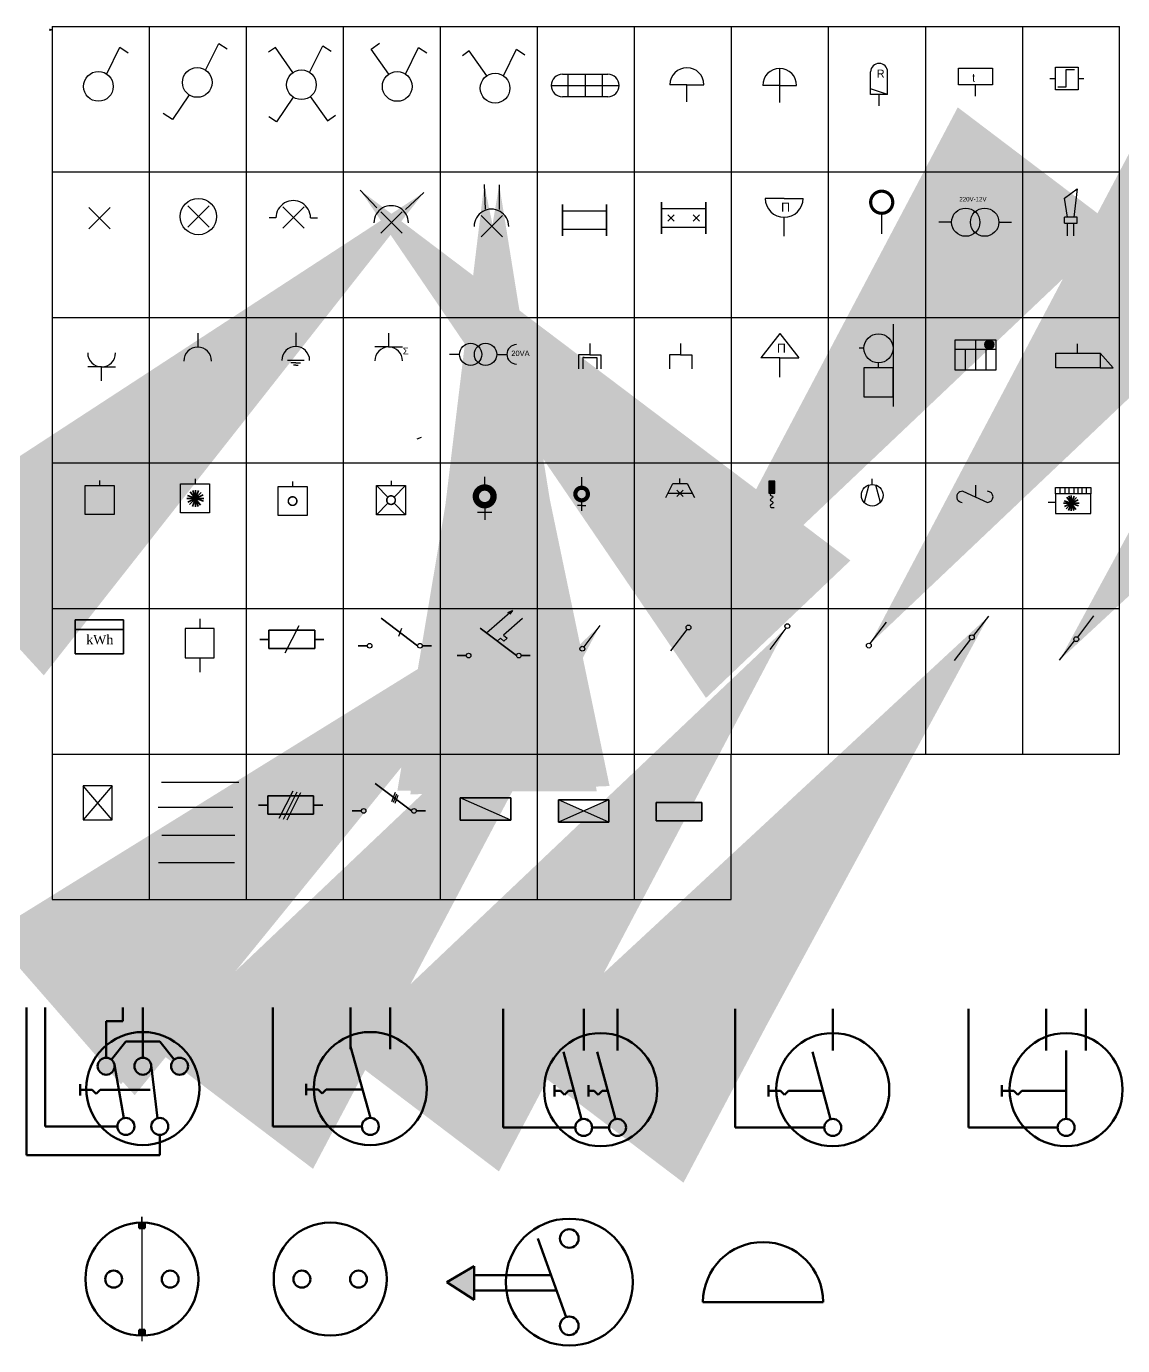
# Model space of a CAD drawing. Header units: metres. Extents: x -82.3 to -56.2, y 15.4 to 27.6.
# Drawn here: x -69.34 to -64.82, y 22.13 to 27.57 of the extents above; entities that cross this region are included whole.
import ezdxf

# ---------------------------------------------------------------- set-up
doc = ezdxf.new("R2010")
doc.units = ezdxf.units.M
doc.header["$LTSCALE"] = 0.1
for name, pattern in [('ACAD_ISO04W100', [30, 24, -3, 0, -3]), ('ACAD_ISO06W100', [36, 24, -3, 0, -3, 0, -3, 0, -3]), ('ACAD_ISO12W100', [21, 12, -3, 0, -3, 0, -3]), ('DASHDOT2', [12.7, 6.35, -3.175, 0, -3.175]), ('DASHED2', [9.524999999999999, 6.35, -3.175]), ('JIS_09_08', [10.750000000000004, 8, -0.55, 0.55, -0.55, 0.55, -0.55])]:
    doc.linetypes.add(name, pattern=pattern)
doc.layers.add('00-03-dim', color=7, linetype='Continuous')
for name, color, linetype, lineweight in [('2S', 7, 'Continuous', 200), ('Electrical', 255, 'Continuous', 50), ('S', 7, 'Continuous', 100), ('s2', 7, 'Continuous', 50), ('S_2', 7, 'Continuous', 50), ('S_4', 7, 'Continuous', 25)]:
    doc.layers.add(name, color=color, linetype=linetype, lineweight=lineweight)
doc.layers.add('DESC', color=7, linetype='DASHDOT2', true_color=0xffffff)
doc.dimstyles.new('ISO-25', dxfattribs={"dimtxt": 2.5, "dimasz": 2.5, "dimexe": 1.25, "dimexo": 0.625, "dimtad": 1, "dimtxsty": 'Standard', "dimcen": 2.5, "dimadec": 0, "dimazin": 0, "dimtfac": 1, "dimtmove": 0, "dimatfit": 3, "dimfxl": 1, "dimarcsym": 0})

# ---------------------------------------------------------------- blocks, each defined once
blk = doc.blocks.new('A$C19B327CB')
for p, q in [((1.999999456044748, 6.17157501218594), (8.171572331298535, 2.136931925633689e-06)), ((8.171572331298535, 6.171575012186167), (1.999999456044748, 2.136932153007365e-06))]:
    blk.add_line(p, q)
blk.add_arc((4.999998209978003, 3.00000188264562), 4.999999008219773, 359.9999886350373, 180.0000113649628)

msp = doc.modelspace()

# ---------------------------------------------------------------- hatches: boundary and pattern name
for points in [[(-65.35382326556234, 26.25637261554833, 1), (-65.39025874201832, 26.25637261554833, 1)], [(-66.28048176584457, 25.64445146266691), (-66.25630371879592, 25.64445146266691), (-66.25630371879592, 25.69280755676424), (-66.28048176584457, 25.69280755676424)]]:
    msp.add_hatch(color=256).paths.add_polyline_path(points)
h = msp.add_hatch(color=256)
h.paths.add_polyline_path([(-69.02626159735428, 25.64868683521658, 1), (-68.99197296438481, 25.64868683521658, 1)])
h.paths.add_polyline_path([(-68.98471589755292, 25.58484036090351, 1), (-69.03106076051141, 25.58484036090351, 1)])
h.paths.add_polyline_path([(-69.05219183001591, 25.58606819306906, 1), (-69.08648046298536, 25.58606819306906, 1)])
h.paths.add_polyline_path([(-69.05266239898421, 25.64745900305102, 1), (-69.08109408666753, 25.64745900305102, 1)])
at = {"linetype": 'JIS_09_08', "lineweight": 200, "ltscale": 2}
h = msp.add_hatch(color=256, dxfattribs=at)
h.paths.add_polyline_path([(-67.04446274329341, 24.33366406891155), (-66.94033033986855, 24.28799654563655), (-66.94033033986855, 24.37933159218655)])
h.paths.add_polyline_path([(-67.14859514671826, 24.37933159218655), (-67.14859514671826, 24.28799654563655), (-67.04446274329341, 24.33366406891155)])
msp.add_hatch(color=256, dxfattribs=at).paths.add_polyline_path([(-66.74606620429347, 24.36832841070127), (-66.74606620429347, 24.33063445423427), (-66.74606620429347, 24.29294049776727), (-66.55759642195846, 24.29294049776727), (-66.55759642195846, 24.36832841070127)])
at = {"linetype": 'JIS_09_08', "lineweight": 200, "ltscale": 2, "true_color": 0x000000}
msp.add_hatch(color=18, dxfattribs=at).paths.add_polyline_path([(-66.94033033986855, 24.28799654563655), (-67.04446274329342, 24.33366406891155), (-67.14859514671826, 24.28799654563655)])
h = msp.add_hatch(color=256)
h.dxf.hatch_style = 1
h.paths.add_polyline_path([(-67.49588579692033, 22.45728163310263), (-67.60890535345203, 22.39149332875824), (-67.49588579692033, 22.31832565189516)])
at = {"layer": '2S'}
h = msp.add_hatch(color=256, dxfattribs=at)
h.dxf.hatch_style = 1
h.paths.add_polyline_path([(-68.67501991109087, 23.28131320586947, 1), (-68.74492903008746, 23.28131320586947, 1)])
h.paths.add_polyline_path([(-68.82648966891672, 23.28131320586947, 1), (-68.89639878791326, 23.28131320586947, 1)])
h.paths.add_polyline_path([(-68.97795942674264, 23.28131320586947, 1), (-69.04786854573925, 23.28131320586947, 1)])
h = msp.add_hatch(color=256, dxfattribs=at)
h.dxf.hatch_style = 1
h.paths.add_polyline_path([(-68.86529878360557, 22.63669948667692, 0.01250586609894566), (-68.87695030343829, 22.63640801639815), (-68.87695030343829, 22.61339644701138), (-68.86529878360557, 22.61339644701138)])
h.paths.add_polyline_path([(-68.85364726377279, 22.63640801639815, 0.01250586609894566), (-68.86529878360557, 22.63669948667692), (-68.86529878360557, 22.61339644701138), (-68.85364726377279, 22.61339644701138)])
h = msp.add_hatch(color=256, dxfattribs=at)
h.dxf.hatch_style = 1
h.paths.add_polyline_path([(-68.86529878360557, 22.19394140605553), (-68.87682685715048, 22.19394140605553), (-68.87682685715048, 22.17092401642053, 0.01237324565712487), (-68.86529878360557, 22.17063869336652)])
h.paths.add_polyline_path([(-68.853523817485, 22.19394140605553), (-68.86517533731762, 22.19394140605553), (-68.86529878360557, 22.17063869336652, 0.01263849050221819), (-68.853523817485, 22.17093637651082)])
at = {"layer": 'DESC', "linetype": 'JIS_09_08', "lineweight": 200, "ltscale": 2}
for points in [[(-67.34454908621967, 24.29617955288283), (-67.55281389306938, 24.38751459943284), (-67.55281389306938, 24.29617955288283)], [(-66.94033033986855, 24.28799654563655), (-67.14859514671826, 24.37933159218655), (-67.14859514671826, 24.28799654563655)]]:
    msp.add_hatch(color=256, dxfattribs=at).paths.add_polyline_path(points)

# ---------------------------------------------------------------- linework, layer by layer
at = {"ltscale": 2}
for p, q in [((-69.23571727989955, 27.56846985152182), (-68.83571727989954, 27.56846985152182)), ((-69.23571727989955, 27.56846985152182), (-69.23571727989955, 26.96846985152181)), ((-68.83571727989954, 27.56846985152182), (-68.43571727989955, 27.56846985152182)), ((-68.83571727989954, 27.56846985152182), (-68.83571727989954, 24.56846985152181)), ((-68.43571727989955, 27.56846985152182), (-68.03571727989954, 27.56846985152182)), ((-68.43571727989955, 27.56846985152182), (-68.43571727989955, 24.56846985152181)), ((-68.03571727989954, 27.56846985152182), (-67.63571727989955, 27.56846985152182)), ((-68.03571727989954, 27.56846985152182), (-68.03571727989954, 24.56846985152181)), ((-67.63571727989955, 27.56846985152182), (-67.23571727989955, 27.56846985152182)), ((-67.63571727989955, 27.56846985152182), (-67.63571727989955, 24.56846985152181)), ((-67.23571727989955, 27.56846985152182), (-66.83571727989954, 27.56846985152182)), ((-67.23571727989955, 27.56846985152182), (-66.83571727989954, 27.56846985152182)), ((-67.23571727989955, 27.56846985152182), (-67.23571727989955, 24.56846985152181)), ((-66.83571727989954, 27.56846985152182), (-66.43571727989955, 27.56846985152182)), ((-66.83571727989954, 27.56846985152182), (-66.83571727989954, 24.56846985152181)), ((-66.43571727989955, 27.56846985152182), (-66.03571727989954, 27.56846985152182)), ((-66.43571727989955, 27.56846985152182), (-66.43571727989955, 24.56846985152181)), ((-66.03571727989954, 27.56846985152182), (-65.63571727989955, 27.56846985152182)), ((-66.03571727989954, 27.56846985152182), (-66.03571727989954, 24.56846985152181)), ((-65.63571727989955, 27.56846985152182), (-65.23571727989955, 27.56846985152182)), ((-65.63571727989955, 27.56846985152182), (-65.63571727989955, 24.56846985152181)), ((-65.23571727989955, 27.56846985152182), (-64.83571727989954, 27.56846985152182)), ((-65.23571727989955, 27.56846985152182), (-65.23571727989955, 24.56846985152181)), ((-64.83571727989954, 26.96846985152181), (-64.83571727989954, 27.56846985152182)), ((-69.23571727989955, 26.96846985152181), (-69.23571727989955, 26.36846985152182)), ((-69.23571727989955, 26.96846985152181), (-64.83571727989954, 26.96846985152181)), ((-64.83571727989954, 26.36846985152182), (-64.83571727989954, 26.96846985152181)), ((-69.23571727989955, 26.36846985152182), (-69.23571727989955, 25.76846985152181)), ((-69.23571727989955, 26.36846985152182), (-64.83571727989954, 26.36846985152182)), ((-64.83571727989954, 25.76846985152181), (-64.83571727989954, 26.36846985152182)), ((-69.23571727989955, 25.76846985152181), (-69.23571727989955, 25.16846985152181)), ((-69.23571727989955, 25.76846985152181), (-64.83571727989954, 25.76846985152181)), ((-64.83571727989954, 25.16846985152181), (-64.83571727989954, 25.76846985152181)), ((-69.23571727989955, 25.16846985152181), (-69.23571727989955, 24.56846985152181)), ((-69.23571727989955, 25.16846985152181), (-64.83571727989954, 25.16846985152181)), ((-64.83571727989954, 24.56846985152181), (-64.83571727989954, 25.16846985152181)), ((-69.23571727989955, 24.56846985152181), (-68.83571727989954, 24.56846985152181)), ((-69.23571727989955, 24.56846985152181), (-69.23571727989955, 23.96846985152181)), ((-68.83571727989954, 24.56846985152181), (-68.43571727989955, 24.56846985152181)), ((-68.83571727989954, 24.56846985152181), (-68.83571727989954, 23.96846985152181)), ((-68.43571727989955, 24.56846985152181), (-68.03571727989954, 24.56846985152181)), ((-68.43571727989955, 24.56846985152181), (-68.43571727989955, 23.96846985152181)), ((-68.03571727989954, 24.56846985152181), (-67.63571727989955, 24.56846985152181)), ((-68.03571727989954, 24.56846985152181), (-68.03571727989954, 23.96846985152181)), ((-67.63571727989955, 24.56846985152181), (-67.23571727989955, 24.56846985152181)), ((-67.63571727989955, 24.56846985152181), (-67.63571727989955, 23.96846985152181)), ((-67.23571727989955, 24.56846985152181), (-66.83571727989954, 24.56846985152181)), ((-67.23571727989955, 24.56846985152181), (-67.23571727989955, 23.96846985152181)), ((-66.83571727989954, 24.56846985152181), (-66.43571727989955, 24.56846985152181)), ((-66.83571727989954, 24.56846985152181), (-66.83571727989954, 23.96846985152181)), ((-66.43571727989955, 24.56846985152181), (-66.03571727989954, 24.56846985152181)), ((-66.43571727989955, 23.96846985152181), (-66.43571727989955, 24.56846985152181)), ((-66.03571727989954, 24.56846985152181), (-65.63571727989955, 24.56846985152181)), ((-65.63571727989955, 24.56846985152181), (-65.23571727989955, 24.56846985152181)), ((-65.23571727989955, 24.56846985152181), (-64.83571727989954, 24.56846985152181)), ((-69.23571727989955, 23.96846985152181), (-68.83571727989954, 23.96846985152181)), ((-68.83571727989954, 23.96846985152181), (-68.43571727989955, 23.96846985152181)), ((-68.43571727989955, 23.96846985152181), (-68.03571727989954, 23.96846985152181)), ((-68.03571727989954, 23.96846985152181), (-67.63571727989955, 23.96846985152181)), ((-67.63571727989955, 23.96846985152181), (-67.23571727989955, 23.96846985152181)), ((-67.23571727989955, 23.96846985152181), (-66.83571727989954, 23.96846985152181)), ((-66.83571727989954, 23.96846985152181), (-66.43571727989955, 23.96846985152181))]:
    msp.add_line(p, q, dxfattribs=at)
for p, q in [((-69.01058096702269, 27.37220461394724), (-68.9563725098715, 27.48218992656692)), ((-68.9563725098715, 27.48218992656692), (-68.92197063375787, 27.45913813157682)), ((-68.60304386481383, 27.38831374229713), (-68.54883540766266, 27.49829905491682)), ((-68.54883540766266, 27.49829905491682), (-68.514433531549, 27.47524725992672)), ((-68.31522198784481, 27.48110416373449), (-68.34288317652647, 27.46155879669735)), ((-68.24259787905757, 27.37832435038105), (-68.31522198784481, 27.48110416373449)), ((-68.17387869698237, 27.37879981133936), (-68.1196702398312, 27.48878512395904)), ((-68.1196702398312, 27.48878512395904), (-68.08526836371755, 27.46573332896894)), ((-67.92014330862814, 27.47419795982089), (-67.88524113359836, 27.49885980025018)), ((-67.84751919984089, 27.37141814646745), (-67.92014330862814, 27.47419795982089)), ((-67.77880001776569, 27.37189360742576), (-67.72459156061453, 27.48187892004545)), ((-67.72459156061453, 27.48187892004545), (-67.69018968450087, 27.45882712505535)), ((-67.37540465071692, 27.36470825970019), (-67.32119619356574, 27.47469357231987)), ((-67.32119619356574, 27.47469357231987), (-67.28679431745209, 27.45164177732978)), ((-67.51674794157935, 27.46701261209531), (-67.54440913026102, 27.44746724505818)), ((-67.44412383279212, 27.36423279874187), (-67.51674794157935, 27.46701261209531)), ((-67.13114273713475, 27.3712040515078), (-66.94446626613204, 27.3712040515078)), ((-67.10780817825942, 27.27786581600643), (-67.10780817825942, 27.3712040515078)), ((-67.0378045016334, 27.3712040515078), (-67.0378045016334, 27.27786581600643)), ((-66.96780082500737, 27.3712040515078), (-66.96780082500737, 27.27786581600643)), ((-66.23627837730712, 27.32506172150267), (-66.23627837730712, 27.39506539812869)), ((-65.86132047688501, 27.28730221349527), (-65.86132047688501, 27.38064044899663)), ((-65.79131680025898, 27.28730221349527), (-65.79131680025898, 27.38064044899663)), ((-65.49886843495224, 27.3268648526322), (-65.49886843495224, 27.39686852925822)), ((-65.49886843495224, 27.39686852925822), (-65.35886108170021, 27.39686852925822)), ((-65.35886108170021, 27.39686852925822), (-65.35886108170021, 27.3268648526322)), ((-65.09960962919337, 27.35380565156568), (-65.09960962919337, 27.40047476931636)), ((-65.09960962919337, 27.40047476931636), (-65.00627139369202, 27.40047476931636)), ((-65.02094990951791, 27.38950621982229), (-65.05697564952624, 27.38950621982229)), ((-65.05697564952624, 27.38950621982229), (-65.05697564952624, 27.31749397064618)), ((-65.00627139369202, 27.40047476931636), (-65.00627139369202, 27.307136533815)), ((-67.17781185488545, 27.32453493375711), (-66.89779714838136, 27.32453493375711)), ((-66.61844184029317, 27.32808416600515), (-66.68844551691919, 27.32808416600515)), ((-66.61844184029317, 27.25808048937913), (-66.61844184029317, 27.32808416600515)), ((-66.61844184029317, 27.32808416600515), (-66.54843816366714, 27.32808416600515)), ((-66.23627837730712, 27.32506172150267), (-66.30628205393313, 27.32506172150267)), ((-66.23627837730712, 27.25505804487665), (-66.23627837730712, 27.32506172150267)), ((-66.23627837730712, 27.32506172150267), (-66.1662747006811, 27.32506172150267)), ((-65.79131680025898, 27.28730221349527), (-65.86132047688501, 27.31063677237061)), ((-65.42886475832623, 27.3268648526322), (-65.49886843495224, 27.3268648526322)), ((-65.42886475832623, 27.28019573488152), (-65.42886475832623, 27.3268648526322)), ((-65.35886108170021, 27.3268648526322), (-65.42886475832623, 27.3268648526322)), ((-65.12294418806871, 27.35380565156568), (-65.09960962919337, 27.35380565156568)), ((-65.09960962919337, 27.307136533815), (-65.09960962919337, 27.35380565156568)), ((-65.00627139369202, 27.307136533815), (-65.09960962919337, 27.307136533815)), ((-65.05697564952624, 27.31749397064618), (-65.08965031171911, 27.31749397064618)), ((-65.00627139369202, 27.35380565156568), (-64.98293683481668, 27.35380565156568)), ((-68.67106043704501, 27.28628888395036), (-68.73921858328046, 27.18405166459721)), ((-68.24189526921356, 27.27677495299259), (-68.31005341544899, 27.17453773363944)), ((-68.1711013795603, 27.27873994770647), (-68.09958936552647, 27.17913393550045)), ((-66.94446626613204, 27.27786581600643), (-67.13114273713475, 27.27786581600643)), ((-65.826318638572, 27.28730221349527), (-65.86132047688501, 27.28730221349527)), ((-65.826318638572, 27.24063309574459), (-65.826318638572, 27.28730221349527)), ((-65.79131680025898, 27.28730221349527), (-65.826318638572, 27.28730221349527)), ((-68.73921858328046, 27.18405166459721), (-68.77812642177801, 27.20999022359559)), ((-68.31005341544899, 27.17453773363944), (-68.34188710282845, 27.19576019189241)), ((-68.09958936552647, 27.17913393550045), (-68.06769123552195, 27.20203515873001)), ((-65.06187109734081, 26.86041375948979), (-65.01027824020015, 26.8988000516236)), ((-65.01027824020015, 26.8988000516236), (-65.02330310932356, 26.7825848087493)), ((-69.08442832041675, 26.82227852642381), (-68.99663228166172, 26.73448248766879)), ((-68.99663228166172, 26.82227852642382), (-69.08442832041675, 26.73448248766879)), ((-68.67638557296294, 26.82824574855984), (-68.58858953420793, 26.74044970980482)), ((-68.58858953420793, 26.82824574855985), (-68.67638557296294, 26.74044970980483)), ((-68.28413963323263, 26.82404693337232), (-68.19634359447763, 26.7362508946173)), ((-68.19634359447763, 26.82404693337232), (-68.28413963323263, 26.7362508946173)), ((-66.72305383143635, 26.81783231504859), (-66.54070566370842, 26.81783231504859)), ((-66.21770288654562, 26.85942636888911), (-66.29585210128617, 26.85942636888911)), ((-66.21770288654562, 26.85942636888911), (-66.13955367180509, 26.85942636888911)), ((-65.04935284757042, 26.7825848087493), (-65.06187109734081, 26.86041375948979)), ((-68.31259139154201, 26.77892850892879), (-68.34104314623391, 26.77892850892879)), ((-68.1703326463003, 26.77892850892879), (-68.14188086339048, 26.77892850892879)), ((-67.13187543093639, 26.80863403699561), (-66.94952726320847, 26.80863403699561)), ((-66.67095435494267, 26.7657328385549), (-66.6970040931895, 26.79178257680174)), ((-66.6970040931895, 26.7657328385549), (-66.67095435494267, 26.79178257680174)), ((-66.56675540195526, 26.7657328385549), (-66.59280514020212, 26.79178257680174)), ((-66.59280514020212, 26.7657328385549), (-66.56675540195526, 26.79178257680174)), ((-66.21770288654562, 26.70312793940802), (-66.21770288654562, 26.78127715414857)), ((-65.81566607642347, 26.71319274067905), (-65.81566607642347, 26.79134195541959)), ((-65.52767225246043, 26.76114760523567), (-65.57977172895413, 26.76114760523567)), ((-65.33302506668784, 26.76114760523567), (-65.28092559019414, 26.76114760523567)), ((-65.06237771669385, 26.75653507050245), (-65.06237771669385, 26.7825848087493)), ((-65.01027824020015, 26.7825848087493), (-65.06237771669385, 26.7825848087493)), ((-65.01027824020015, 26.75653507050245), (-65.01027824020015, 26.7825848087493)), ((-66.94952726320847, 26.73048482225507), (-67.13187543093639, 26.73048482225507)), ((-66.54070566370842, 26.73968310030805), (-66.72305383143635, 26.73968310030805)), ((-65.06237771669385, 26.75653507050245), (-65.01027824020015, 26.75653507050245)), ((-65.04935284757042, 26.70443559400876), (-65.04935284757042, 26.75653507050245)), ((-65.02330310932356, 26.70443559400876), (-65.02330310932356, 26.75653507050245)), ((-68.6353331788752, 26.30311355783862), (-68.6353331788752, 26.24587964746087)), ((-68.23110042841597, 26.30567203337764), (-68.23110042841597, 26.24843812299989)), ((-67.84811893440818, 26.30396249625414), (-67.84811893440818, 26.24672858587639)), ((-66.23512073386684, 26.30176311890084), (-66.31326994860738, 26.20176311890084)), ((-66.23512073386684, 26.30176311890084), (-66.1569715191263, 26.20176311890084)), ((-65.51445325897619, 26.27459035377632), (-65.51445325897619, 26.15313876558973)), ((-65.34442103551496, 26.27459035377632), (-65.51445325897619, 26.27459035377632)), ((-65.42943714724558, 26.27459035377632), (-65.42943714724558, 26.15313876558973)), ((-65.34442103551496, 26.15313876558973), (-65.34442103551496, 26.27459035377632)), ((-67.84811893440818, 26.24672858587639), (-67.90535284478594, 26.24672858587639)), ((-67.84811893440818, 26.24672858587639), (-67.79088502403043, 26.24672858587639)), ((-67.55622775326603, 26.21631617860354), (-67.59731987310377, 26.21631617860354)), ((-67.40270480021269, 26.21631617860354), (-67.36161268037495, 26.21631617860354)), ((-67.01942238715355, 26.26076160424031), (-67.01942238715355, 26.21448567378273)), ((-66.64448030048689, 26.26076157258532), (-66.64448030048689, 26.21448564212774)), ((-65.88893133363158, 26.24124851253126), (-65.90893133363157, 26.24124851253126)), ((-65.51445325897619, 26.23815487732034), (-65.42943714724558, 26.23815487732034)), ((-65.47194520311089, 26.23815487732034), (-65.47194520311089, 26.15313876558973)), ((-65.42943714724558, 26.23815487732034), (-65.34442103551496, 26.23815487732034)), ((-65.38692909138027, 26.23815487732034), (-65.38692909138027, 26.15313876558973)), ((-65.0979617914374, 26.16055003401041), (-65.0979617914374, 26.22144222843347)), ((-65.09773005162297, 26.22144222843347), (-65.03683785719991, 26.22144222843347)), ((-65.03683785719991, 26.22144222843347), (-64.91505346835378, 26.22144222843347)), ((-65.01018079036274, 26.25971618023792), (-65.01018079036274, 26.22144222843347)), ((-64.91505346835378, 26.22144222843347), (-64.91505346835378, 26.16055003401041)), ((-64.86177279823359, 26.16055003401041), (-64.91505346835378, 26.22144222843347)), ((-69.03148926474549, 26.16492857983789), (-69.08872317512323, 26.16492857983789)), ((-69.03148926474549, 26.10769466946014), (-69.03148926474549, 26.16492857983789)), ((-69.03148926474549, 26.16492857983789), (-68.97425535436773, 26.16492857983789)), ((-68.19710042841598, 26.19120421262213), (-68.26510042841596, 26.19120421262213)), ((-68.23110042841597, 26.18120421262213), (-68.25110042841598, 26.18120421262213)), ((-68.23110042841597, 26.17120421262213), (-68.24110042841598, 26.17120421262213)), ((-68.23110042841597, 26.18120421262213), (-68.21110042841597, 26.18120421262213)), ((-68.23110042841597, 26.17120421262213), (-68.22110042841598, 26.17120421262213)), ((-67.01942238715355, 26.21448567378273), (-67.06569831761112, 26.21448567378273)), ((-67.06569831761112, 26.21448567378273), (-67.06569831761112, 26.16820974332516)), ((-67.06569831761112, 26.16820974332516), (-67.06569831761112, 26.15664076071076)), ((-67.04256035238234, 26.20291669116834), (-67.04833987065868, 26.20315649979312)), ((-67.04833489762783, 26.20339630841791), (-67.04833489762783, 26.15712037796033)), ((-67.04256035238234, 26.20291669116834), (-66.99628442192476, 26.20291669116834)), ((-67.01942238715355, 26.21448567378273), (-66.97314645669597, 26.21448567378273)), ((-66.99628442192476, 26.20291669116834), (-66.99049993061756, 26.20291669116834)), ((-66.99049993061756, 26.20291669116834), (-66.99049993061756, 26.15664076071076)), ((-66.97314645669597, 26.21448567378273), (-66.97314645669597, 26.16820974332516)), ((-66.97314645669597, 26.16820974332516), (-66.97314645669597, 26.15664076071076)), ((-66.64448030048689, 26.21448564212774), (-66.69075623094447, 26.21448564212774)), ((-66.69075623094447, 26.21448564212774), (-66.69075623094447, 26.16820971167017)), ((-66.69075623094447, 26.16820971167017), (-66.69075623094447, 26.15664072905577)), ((-66.64448030048689, 26.21448564212774), (-66.59820437002932, 26.21448564212774)), ((-66.59820437002932, 26.21448564212774), (-66.59820437002932, 26.16820971167017)), ((-66.59820437002932, 26.16820971167017), (-66.59820437002932, 26.15664072905577)), ((-66.23512073386684, 26.20176311890084), (-66.31326994860738, 26.20176311890084)), ((-66.23512073386684, 26.20176311890084), (-66.1569715191263, 26.20176311890084)), ((-66.23512073386684, 26.1225628079155), (-66.23512073386684, 26.20071202265605)), ((-65.82893133363157, 26.16124851253127), (-65.82893133363157, 26.18124851253127)), ((-65.76893133363157, 26.16124851253127), (-65.88893133363158, 26.16124851253127)), ((-65.88893133363158, 26.16124851253127), (-65.88893133363158, 26.04124851253126)), ((-65.76893133363157, 26.04124851253126), (-65.76893133363157, 26.16124851253127)), ((-65.51445325897619, 26.15313876558973), (-65.34442103551496, 26.15313876558973)), ((-65.03683785719991, 26.16055003401041), (-65.09773005162297, 26.16055003401041)), ((-64.91505346835378, 26.16055003401041), (-65.03683785719991, 26.16055003401041)), ((-64.91505346835378, 26.16055003401041), (-64.86177279823359, 26.16055003401041)), ((-65.88893133363158, 26.04124851253126), (-65.76893133363157, 26.04124851253126)), ((-69.09990980880977, 25.55623085572004), (-69.09990980880977, 25.67623085572004)), ((-69.09990980880977, 25.67623085572004), (-69.03990980880977, 25.67623085572004)), ((-69.03990980880977, 25.69623085572004), (-69.03990980880977, 25.67623085572004)), ((-69.03990980880977, 25.67623085572004), (-68.97990980880977, 25.67623085572004)), ((-68.97990980880977, 25.67623085572004), (-68.97990980880977, 25.55623085572004)), ((-68.7062056190338, 25.56282209550507), (-68.7062056190338, 25.68282209550507)), ((-68.7062056190338, 25.68282209550507), (-68.6462056190338, 25.68282209550507)), ((-68.6462056190338, 25.70282209550507), (-68.6462056190338, 25.68282209550507)), ((-68.6462056190338, 25.68282209550507), (-68.58620561903379, 25.68282209550507)), ((-68.58620561903379, 25.68282209550507), (-68.58620561903379, 25.56282209550507)), ((-68.24422550024016, 25.69150194257023), (-68.24422550024016, 25.67150194257023)), ((-67.89836076545183, 25.55527529112906), (-67.89836076545183, 25.67527529112906)), ((-67.89836076545183, 25.67527529112906), (-67.83836076545184, 25.67527529112906)), ((-67.89836076545183, 25.67527529112906), (-67.85088916017611, 25.62780368585334)), ((-67.83836076545184, 25.69527529112906), (-67.83836076545184, 25.67527529112906)), ((-67.83836076545184, 25.67527529112906), (-67.77836076545184, 25.67527529112906)), ((-67.77836076545184, 25.67527529112906), (-67.82583237072757, 25.62780368585334)), ((-67.77836076545184, 25.67527529112906), (-67.77836076545184, 25.55527529112906)), ((-67.4522815620143, 25.66724723565957), (-67.4522815620143, 25.71106547433779)), ((-67.05260909902796, 25.70942761082716), (-67.05260909902796, 25.6749328108654)), ((-66.70595880759558, 25.62598770574554), (-66.67722640699552, 25.68345250694568)), ((-66.67722640699552, 25.68345250694568), (-66.61722640699551, 25.68345250694568)), ((-66.64722640699551, 25.68345250694568), (-66.64722640699551, 25.70381503681421)), ((-66.61722640699551, 25.68345250694568), (-66.58785590824809, 25.62598770574554)), ((-66.28048176584457, 25.69280755676424), (-66.28048176584457, 25.64445146266691)), ((-66.25630371879592, 25.69280755676424), (-66.28048176584457, 25.69280755676424)), ((-66.25630371879592, 25.64445146266691), (-66.25630371879592, 25.69280755676424)), ((-65.86869486568497, 25.67769101675281), (-65.88765625185428, 25.60535135061724)), ((-65.85475957712995, 25.67992694114795), (-65.85475957712995, 25.70350217516884)), ((-65.8212506050721, 25.60603609861521), (-65.84010719254428, 25.67744804417687)), ((-65.4287537644154, 25.67717814435174), (-65.4287537644154, 25.62887138655375)), ((-68.30422550024016, 25.55150194257023), (-68.30422550024016, 25.67150194257023)), ((-68.30422550024016, 25.67150194257023), (-68.24422550024016, 25.67150194257023)), ((-68.24422550024016, 25.67150194257023), (-68.18422550024016, 25.67150194257023)), ((-68.18422550024016, 25.67150194257023), (-68.18422550024016, 25.55150194257023)), ((-66.6972264069955, 25.64345250694568), (-66.5972264069955, 25.64345250694568)), ((-66.63366186102611, 25.65701705291508), (-66.6607909529649, 25.62988796097628)), ((-66.6607909529649, 25.65701705291508), (-66.63366186102611, 25.62988796097628)), ((-66.28048176584457, 25.64445146266691), (-66.25630371879592, 25.64445146266691)), ((-65.48096683554019, 25.6516150133848), (-65.3796161795037, 25.60596428522717)), ((-65.09948047818776, 25.6407175980907), (-65.09948047818776, 25.66799797025241)), ((-65.09948047818776, 25.66799797025241), (-64.9903589895409, 25.66799797025241)), ((-64.95398515999196, 25.6407175980907), (-65.09948047818776, 25.6407175980907)), ((-65.09948047818776, 25.6407175980907), (-65.09948047818776, 25.56078185831222)), ((-65.08137506464729, 25.66799797025241), (-65.08137506464729, 25.6407175980907)), ((-65.06054781681176, 25.66799797025241), (-65.06054781681176, 25.6407175980907)), ((-65.04491973386433, 25.66799797025241), (-65.04491973386433, 25.6407175980907)), ((-65.02410005502357, 25.66799797025241), (-65.02410005502357, 25.6407175980907)), ((-65.0071778576002, 25.66799797025241), (-65.0071778576002, 25.6407175980907)), ((-64.9903589895409, 25.66799797025241), (-64.95398515999196, 25.66799797025241)), ((-64.9903589895409, 25.66799797025241), (-64.9903589895409, 25.6407175980907)), ((-64.97217207476642, 25.66799797025241), (-64.97217207476642, 25.6407175980907)), ((-64.95398515999196, 25.66799797025241), (-64.95398515999196, 25.6407175980907)), ((-64.95398515999196, 25.56078185831222), (-64.95398515999196, 25.6407175980907)), ((-67.89836076545183, 25.55527529112906), (-67.85088916017611, 25.60274689640479)), ((-67.77836076545184, 25.55527529112906), (-67.82583237072757, 25.60274689640479)), ((-67.4222815620143, 25.564085856208), (-67.48228156201431, 25.564085856208)), ((-67.4522815620143, 25.59426957764933), (-67.4522815620143, 25.53390213476666)), ((-67.05260909902796, 25.59300766095622), (-67.06985649900884, 25.59300766095622)), ((-67.05260909902796, 25.61456691093232), (-67.05260909902796, 25.57144841098012)), ((-67.05260909902796, 25.59300766095622), (-67.03536169904709, 25.59300766095622)), ((-65.09948047818776, 25.60593358510368), (-65.12937214258709, 25.60593358510368)), ((-68.97990980880977, 25.55623085572004), (-69.09990980880977, 25.55623085572004)), ((-68.58620561903379, 25.56282209550507), (-68.7062056190338, 25.56282209550507)), ((-68.18422550024016, 25.55150194257023), (-68.30422550024016, 25.55150194257023)), ((-67.77836076545184, 25.55527529112906), (-67.89836076545183, 25.55527529112906)), ((-65.09948047818776, 25.56078185831222), (-64.95398515999196, 25.56078185831222)), ((-68.62720346141714, 25.08535025206971), (-68.68720346141714, 25.08535025206971)), ((-68.68720346141714, 25.08535025206971), (-68.68720346141714, 24.96535025206971)), ((-68.62720346141714, 25.12535025206971), (-68.62720346141714, 25.08535025206971)), ((-68.56720346141714, 25.08535025206971), (-68.62720346141714, 25.08535025206971)), ((-68.56720346141714, 24.96535025206971), (-68.56720346141714, 25.08535025206971)), ((-68.21892801640507, 25.09732950910374), (-68.27546895110557, 24.98424763970274)), ((-67.7950089374269, 25.08550010226276), (-67.80712316007855, 25.05291517809702)), ((-67.38689684750894, 25.04627162922312), (-67.40066622734693, 25.03420992633643)), ((-67.37295576596154, 25.03356767000874), (-67.38689684750894, 25.04627162922312)), ((-67.37409382699488, 25.05905810160277), (-67.3594106486004, 25.04618791104858)), ((-67.3594106486004, 25.04618791104858), (-67.37295576596154, 25.03356767000874)), ((-68.68720346141714, 24.96535025206971), (-68.56720346141714, 24.96535025206971)), ((-68.62720346141714, 24.96535025206971), (-68.62720346141714, 24.90535025206971)), ((-69.10761414823627, 24.43737191845689), (-69.10761414823627, 24.29737191845689)), ((-68.98761414823626, 24.43737191845689), (-69.10761414823627, 24.43737191845689)), ((-68.98761414823626, 24.29737191845689), (-69.10761414823627, 24.43737191845689)), ((-68.98761414823626, 24.43737191845689), (-69.10761414823627, 24.29737191845689)), ((-68.98761414823626, 24.29737191845689), (-68.98761414823626, 24.43737191845689)), ((-68.24377958767676, 24.41527623346283), (-68.30032052237723, 24.30219436406183)), ((-68.22642995572926, 24.41166446959996), (-68.28297089042975, 24.29858260019896)), ((-68.21171321158957, 24.40857033021645), (-68.26825414629005, 24.29548846081545)), ((-67.8211898008518, 24.40928213816984), (-67.83637668213876, 24.3714461136042)), ((-67.81619848624706, 24.40332940633585), (-67.829847446872, 24.36875843303456)), ((-67.81056415171858, 24.39773376902862), (-67.82312091064178, 24.36508341727276)), ((-69.10761414823627, 24.29737191845689), (-68.98761414823626, 24.29737191845689))]:
    msp.add_line(p, q)
at = {"lineweight": 35}
for p, q in [((-67.13187543093639, 26.83468377524246), (-67.13187543093639, 26.70443508400822)), ((-66.94952726320847, 26.80863403699561), (-66.94952726320847, 26.83468377524246)), ((-66.72305383143635, 26.84388205329544), (-66.72305383143635, 26.7136333620612)), ((-66.54070566370842, 26.81783231504859), (-66.54070566370842, 26.84388205329544)), ((-66.54070566370842, 26.81783231504859), (-66.54070566370842, 26.7136333620612)), ((-66.94952726320847, 26.80863403699561), (-66.94952726320847, 26.70443508400822)), ((-68.60988987540517, 25.62211172593915), (-68.67961833354349, 25.62211172593915)), ((-68.61187694186158, 25.61050971546156), (-68.67763126708707, 25.63371373641674)), ((-68.6131602732064, 25.63685432728359), (-68.67634793574226, 25.60736912459472)), ((-68.62072969041188, 25.64737715681898), (-68.66877851853677, 25.59684629505932)), ((-68.6236746419621, 25.59434176503204), (-68.66583356698655, 25.64988168684626)), ((-68.63225353065239, 25.65465784894496), (-68.65725467829627, 25.58956560293334)), ((-68.65542145760239, 25.65530392450791), (-68.63408675134627, 25.58891952737039)), ((-68.64475410447433, 25.65697595500831), (-68.64475410447433, 25.58724749686999)), ((-65.01218254340806, 25.62548281658507), (-65.05587554051411, 25.57953279276989)), ((-65.014860522551, 25.57725530906207), (-65.05319756137116, 25.62776030029288)), ((-65.0226616984245, 25.63210348294479), (-65.04539638549767, 25.57291212641017)), ((-65.04372935407153, 25.63269098900486), (-65.02432872985062, 25.57232462035009)), ((-65.03402904196108, 25.63421144281541), (-65.03402904196108, 25.57080416653955)), ((-65.00232540382315, 25.60250780467748), (-65.06573268009902, 25.60250780467748)), ((-65.00413233423785, 25.59195756588905), (-65.06392574968432, 25.61305804346591)), ((-65.00529932612764, 25.61591392638774), (-65.06275875779453, 25.58910168296721)), ((-69.14089840764828, 25.10149295468909), (-69.14089840764828, 25.12149295468909)), ((-69.14089840764828, 25.12149295468909), (-68.94089840764828, 25.12149295468909)), ((-69.14089840764828, 25.10149295468909), (-69.14089840764828, 24.9814929546891)), ((-68.94089840764828, 25.08149295468909), (-69.14089840764828, 25.08149295468909)), ((-68.94089840764828, 25.12149295468909), (-68.94089840764828, 25.10149295468909)), ((-68.94089840764828, 24.9814929546891), (-68.94089840764828, 25.10149295468909)), ((-68.34143337492281, 25.04078857440324), (-68.34143337492281, 25.07848253087024)), ((-68.34143337492281, 25.07848253087024), (-68.15296359258781, 25.07848253087024)), ((-68.15296359258781, 25.07848253087024), (-68.15296359258781, 25.00309461793624)), ((-67.72859615896795, 25.01485522284131), (-67.87937198483596, 25.12793709224231)), ((-67.32083214026609, 24.9743343610258), (-67.47160796613409, 25.0874162304268)), ((-68.37912733138982, 25.04078857440324), (-68.34143337492281, 25.04078857440324)), ((-68.34143337492281, 25.00309461793624), (-68.34143337492281, 25.04078857440324)), ((-68.15296359258781, 25.04078857440324), (-68.11526963612081, 25.04078857440324)), ((-69.14089840764828, 24.9814929546891), (-68.94089840764828, 24.9814929546891)), ((-68.15296359258781, 25.00309461793624), (-68.34143337492281, 25.00309461793624)), ((-67.97360687600346, 25.01485522284131), (-67.93591291953645, 25.01485522284131)), ((-67.67205522426744, 25.01485522284131), (-67.70974918073443, 25.01485522284131)), ((-67.56584285730159, 24.9743343610258), (-67.5281489008346, 24.9743343610258)), ((-67.2642912055656, 24.9743343610258), (-67.3019851620326, 24.9743343610258)), ((-67.75339532856128, 24.33382319118652), (-67.90417115442929, 24.44690506058753)), ((-68.3463513119994, 24.35809576646199), (-68.3463513119994, 24.395789722929)), ((-68.3463513119994, 24.395789722929), (-68.1578815296644, 24.395789722929)), ((-68.1578815296644, 24.395789722929), (-68.1578815296644, 24.32040180999499)), ((-66.74606620429347, 24.33063445423427), (-66.74606620429347, 24.36832841070127)), ((-66.74606620429347, 24.36832841070127), (-66.55759642195846, 24.36832841070127)), ((-66.55759642195846, 24.36832841070127), (-66.55759642195846, 24.29294049776727)), ((-68.3840452684664, 24.35809576646199), (-68.3463513119994, 24.35809576646199)), ((-68.3463513119994, 24.32040180999499), (-68.3463513119994, 24.35809576646199)), ((-68.1578815296644, 24.32040180999499), (-68.3463513119994, 24.32040180999499)), ((-68.1578815296644, 24.35809576646199), (-68.1201875731974, 24.35809576646199)), ((-67.9984060455968, 24.33382319118652), (-67.96071208912979, 24.33382319118652)), ((-67.69685439386078, 24.33382319118652), (-67.73454835032777, 24.33382319118652)), ((-66.55759642195846, 24.29294049776727), (-66.74606620429347, 24.29294049776727))]:
    msp.add_line(p, q, dxfattribs=at)
at = {"linetype": 'DASHED2'}
msp.add_line((-65.76893133363157, 26.34124851253127), (-65.76893133363157, 26.00124851253127), dxfattribs=at)
at = {"ltscale": 0.3}
for p, q in [((-67.35648408254146, 25.15261987470058), (-67.33811759896905, 25.16040579087624)), ((-67.33811759896905, 25.16040579087624), (-67.34831593214015, 25.14460614256051))]:
    msp.add_line(p, q, dxfattribs=at)
at = {"linetype": 'ByBlock'}
msp.add_line((-68.78522439907434, 24.4529272806562), (-68.46598537420047, 24.4529272806562), dxfattribs=at)
at = {"linetype": 'ACAD_ISO04W100'}
msp.add_line((-68.79894474286084, 24.34893559631499), (-68.49079431919489, 24.34893559631499), dxfattribs=at)
at = {"linetype": 'ByBlock', "lineweight": 35, "ltscale": 2}
msp.add_line((-66.74606620429347, 24.33063445423427), (-66.74606620429347, 24.29294049776727), dxfattribs=at)
at = {"linetype": 'ACAD_ISO12W100'}
msp.add_line((-68.78387003775774, 24.23339765844879), (-68.48247045148753, 24.23339765844879), dxfattribs=at)
at = {"linetype": 'ACAD_ISO06W100'}
msp.add_line((-68.7969588519629, 24.12117448608958), (-68.48414034006447, 24.12117448608958), dxfattribs=at)
for points, const_width in [([(-65.86125311835545, 26.84344143191329, 1), (-65.77007903449149, 26.84344143191329, 1)], 0.01302486912342366), ([(-67.48877039101943, 25.63075840665445, 1), (-67.41579273300918, 25.63075840665445, 1)], 0.02633672299678437), ([(-67.07848019899927, 25.64043801090364, 1), (-67.02673799905665, 25.64043801090364, 1)], 0.01724739998087898), ([(-68.26194332597399, 25.61130148532842, 1), (-68.22650767450632, 25.61130148532842, 1)], 0.00629753325755246), ([(-67.85607859118568, 25.61527529112907, 1), (-67.820642939718, 25.61527529112907, 1)], 0.00629753325755246)]:
    msp.add_lwpolyline(points, format="xyb", close=True, dxfattribs=dict(const_width=const_width))
for centre, radius in [((-69.04458925313827, 27.32119218477385), 0.0613093096902092), ((-68.63705215092942, 27.33730131312375), 0.0613093096902092), ((-68.20788698309796, 27.32778738216597), 0.0613093096902092), ((-67.81280830388128, 27.32088117825237), 0.0613093096902092), ((-67.4094129368325, 27.3136958305268), 0.0613093096902092), ((-68.63248755358543, 26.78434772918234), 0.07489643513788176), ((-65.4694232669444, 26.76114760523567), 0.0582489855160268), ((-65.39127405220387, 26.76114760523567), 0.0582489855160268), ((-65.82893133363157, 26.24124851253126), 0.06), ((-65.37204100379033, 26.25637261554833), 0.01821773822798856), ((-67.51028536661767, 26.21631617860354), 0.04594238664837114), ((-67.44864718686107, 26.21631617860354), 0.04594238664837114), ((-65.85475957712995, 25.63538347951631), 0.04454346163163418), ((-66.61227841782946, 25.09027531549993), 0.01000000000000002), ((-66.20460265090381, 25.09593614277576), 0.01000000000000002), ((-67.9264894304197, 25.01485522284131), 0.009423489116750273), ((-67.71917266985119, 25.01485522284131), 0.009423489116750273), ((-65.86877363886876, 25.01560951052739), 0.01000000000000002), ((-65.44400007963517, 25.04962468366732), 0.01000000000000002), ((-65.01368266972125, 25.04215782770364), 0.01000000000000002), ((-67.51872541171784, 24.9743343610258), 0.009423489116750273), ((-67.31140865114935, 24.9743343610258), 0.009423489116750273), ((-67.04981831317914, 25.00260942809978), 0.01000000000000002), ((-67.95128860001303, 24.33382319118652), 0.009423489116750273), ((-67.74397183944453, 24.33382319118652), 0.009423489116750273)]:
    msp.add_circle(centre, radius)
for centre, radius, start, end in [((-65.826318638572, 27.38064044899663), 0.03500183831301001, 0, 180), ((-67.13114273713475, 27.32453493375711), 0.04666911775068001, 90, 270), ((-66.94446626613204, 27.32453493375711), 0.04666911775068001, 270, 90), ((-66.61844184029317, 27.32808416600515), 0.07000367662602003, 0, 180), ((-66.23627837730712, 27.32506172150267), 0.07000367662602003, 0, 180), ((-68.24146201892114, 26.77892852303773), 0.07112937262085742, 359.9999886350283, 180.0000113649716), ((-66.21770288654562, 26.85942636888911), 0.07814921474054196, 180, 0), ((-69.03148926474547, 26.22216249021565), 0.05723391037775315, 180, 0), ((-68.63533317887521, 26.18864573708311), 0.05723391037775315, 0, 180), ((-68.23110042841597, 26.19120421262213), 0.05723391037775315, 0, 180), ((-67.84811893440819, 26.18949467549863), 0.05723391037775315, 0, 180), ((-67.32091491811627, 26.21631617860354), 0.04, 90, 270), ((-65.48369863526867, 25.62887138655375), 0.02290710132657944, 83.1508578687849, 269.9999999999593), ((-65.3796161795037, 25.62887138655375), 0.02290710132658205, 270, 90)]:
    msp.add_arc(centre, radius, start, end)
msp.add_spline([(-66.26839274232024, 25.64445146266691), (-66.27523068613266, 25.63618940852209), (-66.26941673472896, 25.63347869524156), (-66.2639486256281, 25.62844459059524), (-66.26941673472896, 25.6218614683513), (-66.27583754149418, 25.61537016694894), (-66.26786634005603, 25.60908254577814), (-66.2630050863167, 25.60404838711955), (-66.27057950211383, 25.59746531888787), (-66.27583754149418, 25.59104877045302), (-66.26980436201706, 25.58546082409513), (-66.25933911211516, 25.58546082409513)], degree=3)
at = {"layer": '00-03-dim', "ltscale": 0.3}
for q in [(-67.73235222500385, 25.86624770685997), (-67.71398574143146, 25.87403362303562), (-67.71398574143146, 25.87403362303562)]:
    msp.add_line((-67.71398574143146, 25.87403362303562), q, dxfattribs=at)
at = {"layer": '2S'}
for p, q in [((-67.92364930983476, 23.06831911456825), (-68.005209948664, 23.36272979198792)), ((-67.05327858037214, 23.06259572842181), (-67.1278525602136, 23.34113859046223)), ((-66.91346034237893, 23.06259572842181), (-66.98803432222044, 23.34113859046223)), ((-66.0264100666684, 23.06259572842181), (-66.10098404650985, 23.34113859046223)), ((-65.05561564791172, 23.06378491747868), (-65.05561564791172, 23.3465709839738)), ((-68.94039331359917, 23.06712992551139), (-68.97847086912711, 23.28727079877361)), ((-68.80057507560603, 23.06712992551139), (-68.8267379386105, 23.28547189288896)), ((-68.87695030343829, 22.61339644701138), (-68.87695030343829, 22.63640801639815)), ((-68.85364726377279, 22.61339644701138), (-68.85364726377279, 22.63640801639815)), ((-68.86529878360557, 22.61339644701138), (-68.87695030343829, 22.61339644701138)), ((-68.86529878360557, 22.61339644701138), (-68.85364726377279, 22.61339644701138)), ((-68.86517533731762, 22.19394140605553), (-68.87682685715048, 22.19394140605553)), ((-68.87682685715048, 22.19394140605553), (-68.87682685715048, 22.17092401642053)), ((-68.86529878360557, 22.17063869336652), (-68.86517533731762, 22.19394140605553)), ((-68.86517533731762, 22.19394140605553), (-68.853523817485, 22.19394140605553)), ((-68.853523817485, 22.19394140605553), (-68.853523817485, 22.17093637651082))]:
    msp.add_line(p, q, dxfattribs=at)
at = {"layer": 'DESC', "linetype": 'ByBlock', "lineweight": 35, "ltscale": 2}
for p, q in [((-67.55281389306938, 24.38751459943284), (-67.55281389306938, 24.29617955288283)), ((-67.34454908621967, 24.38751459943284), (-67.55281389306938, 24.38751459943284)), ((-67.34454908621967, 24.29617955288283), (-67.34454908621967, 24.38751459943284)), ((-67.14859514671826, 24.37933159218655), (-67.14859514671826, 24.28799654563655)), ((-66.94033033986855, 24.37933159218655), (-67.14859514671826, 24.37933159218655)), ((-66.94033033986855, 24.28799654563655), (-66.94033033986855, 24.37933159218655)), ((-67.55281389306938, 24.29617955288283), (-67.34454908621967, 24.29617955288283)), ((-67.14859514671826, 24.28799654563655), (-66.94033033986855, 24.28799654563655))]:
    msp.add_line(p, q, dxfattribs=at)
at = {"layer": 'DESC', "linetype": 'ByBlock', "ltscale": 2}
for p, q in [((-67.34454908621967, 24.29617955288283), (-67.55281389306938, 24.38751459943284)), ((-66.94033033986855, 24.28799654563655), (-67.14859514671826, 24.37933159218655))]:
    msp.add_line(p, q, dxfattribs=at)
at = {"layer": 'DESC', "linetype": 'ByBlock', "lineweight": -2, "ltscale": 2}
msp.add_line((-66.94033033986855, 24.37933159218655), (-67.14859514671826, 24.28799654563655), dxfattribs=at)
at = {"layer": 'Electrical'}
for centre in [(-69.24739351041114, 27.55441750444568, 0.01677287809099446), (-69.24581000220604, 27.55441750444568, 0.01677287809099446), (-69.24430811777503, 27.55441750444568, 0.01677287809099446), (-69.24275848173853, 27.55441976436623, 0.01677287809099446), (-69.24117497353343, 27.55441976436623, 0.01677287809099446), (-69.23967308910244, 27.55441976436623, 0.01677287809099446), (-69.23812345306594, 27.55442202428678, 0.01677287809099446)]:
    msp.add_arc(centre, 0.0003579234582278446, 270, 90, dxfattribs=at)
at = {"layer": 'S'}
for p, q in [((-69.34153209965484, 22.91412232270421), (-69.34153209965484, 23.52313101216907)), ((-69.26381910035624, 23.03336455507), (-69.26381910035624, 23.52313101216907)), ((-68.94344507197019, 23.46743151493353), (-68.94344507197019, 23.52313101216907)), ((-68.86144422841505, 23.38388741531067), (-68.86144422841505, 23.52313101216907)), ((-68.32602418177595, 23.03336455507), (-68.32602418177595, 23.52313101216907)), ((-68.005209948664, 23.35110518106339), (-68.005209948664, 23.52313101216907)), ((-67.84208867100531, 23.35110518106339), (-67.84208867100531, 23.52313101216907)), ((-67.37670436712929, 23.02883035798038), (-67.37670436712929, 23.51859681507944)), ((-67.04423861418456, 23.3465709839738), (-67.04423861418456, 23.51859681507944)), ((-66.90442037619141, 23.3465709839738), (-66.90442037619141, 23.51859681507944)), ((-66.41974497242202, 23.02883035798038), (-66.41974497242202, 23.51859681507944)), ((-66.01737010048082, 23.3465709839738), (-66.01737010048082, 23.51859681507944)), ((-65.45799051985291, 23.02883035798038), (-65.45799051985291, 23.51859681507944)), ((-65.13717628674102, 23.3465709839738), (-65.13717628674102, 23.51859681507944)), ((-64.97405500908239, 23.3465709839738), (-64.97405500908239, 23.51859681507944)), ((-69.01291398624085, 23.31626776536773), (-69.01291398624085, 23.46743151493353)), ((-69.01291398624085, 23.46743151493353), (-68.94344507197019, 23.46743151493353)), ((-68.93135334741166, 23.38388741531067), (-68.99115925604136, 23.30867290147572)), ((-68.93135334741166, 23.38388741531067), (-68.79153510941845, 23.38388741531067)), ((-68.86144422841505, 23.38388741531067), (-68.86144422841505, 23.31626776536773)), ((-68.79153510941845, 23.38376536386262), (-68.73174506760455, 23.30866027765619)), ((-69.11933626608567, 23.16063597361416), (-69.11933626608567, 23.20724205294515)), ((-68.18796152216376, 23.16149992091501), (-68.18796152216376, 23.20810600024607)), ((-67.16475482273935, 23.15610177652452), (-67.16475482273935, 23.20270785585556)), ((-67.02493658474614, 23.15610177652452), (-67.02493658474614, 23.20270785585556)), ((-66.28168231280995, 23.15696572382544), (-66.28168231280995, 23.20357180315643)), ((-65.31992786024072, 23.15696572382544), (-65.31992786024072, 23.20357180315643)), ((-68.96630790690986, 23.03336455507), (-69.26381910035624, 23.03336455507)), ((-67.95860386933296, 23.03336455507), (-68.32602418177595, 23.03336455507)), ((-67.07919317368282, 23.02883035798038), (-67.37670436712929, 23.02883035798038)), ((-66.05232465997909, 23.02883035798038), (-66.41974497242202, 23.02883035798038)), ((-65.09057020741, 23.02883035798038), (-65.45799051985291, 23.02883035798038)), ((-68.79153510941845, 22.9984099955717), (-68.79153510941845, 22.91412232270421)), ((-68.79153510941845, 22.91412232270421), (-69.34153209965484, 22.91412232270421)), ((-67.1166495419922, 22.24729234100134), (-67.23279830454979, 22.57084274238084))]:
    msp.add_line(p, q, dxfattribs=at)
at = {"layer": 's2'}
for p, q in [((-67.60890535345203, 22.39149332875824), (-67.49588579692033, 22.45728163310263)), ((-67.49588579692033, 22.45728163310263), (-67.49588579692033, 22.31832565189516)), ((-67.17879043140496, 22.42039543111513), (-67.49588579692033, 22.42039543111513)), ((-67.60890535345203, 22.39149332875824), (-67.49588579692033, 22.31832565189516)), ((-67.15599979583769, 22.35690857922689), (-67.49588579692033, 22.35690857922689)), ((-66.30469159505668, 22.30874971361351), (-66.55237753263853, 22.30874971361351)), ((-66.4508514301138, 22.30874971361351), (-66.18084862626576, 22.30874971361351)), ((-66.30469159505668, 22.30874971361351), (-66.0570056574749, 22.30874971361351))]:
    msp.add_line(p, q, dxfattribs=at)
for centre, radius in [((-67.1038736756297, 22.39110613043042), 0.2616652863190473), ((-67.10368993378657, 22.57102091951106), 0.03835666331533184), ((-67.10368993378657, 22.21119134134971), 0.03835666331533184)]:
    msp.add_circle(centre, radius, dxfattribs=at)
msp.add_arc((-66.30469159505668, 22.30874971361351), 0.2476859375818344, 0, 180, dxfattribs=at)
at = {"layer": 'S_2'}
for p, q in [((-69.07067384583128, 23.18393901327965), (-69.11933626608567, 23.18393901327965)), ((-69.05419610846138, 23.16746127590988), (-69.07067384583128, 23.18393901327965)), ((-69.03771837109173, 23.18393901327965), (-69.05419610846138, 23.16746127590988)), ((-68.99188559809875, 23.18393901327965), (-69.03771837109173, 23.18393901327965)), ((-68.88729359295036, 23.18393901327965), (-68.99188559809875, 23.18393901327965)), ((-68.83184824660995, 23.18393901327965), (-68.88729359295036, 23.18393901327965)), ((-68.13929910190924, 23.18480296058051), (-68.18796152216376, 23.18480296058051)), ((-68.1228213645396, 23.1683252232108), (-68.13929910190924, 23.18480296058051)), ((-68.10634362716982, 23.18480296058051), (-68.1228213645396, 23.1683252232108)), ((-68.06051085417678, 23.18480296058051), (-68.10634362716982, 23.18480296058051)), ((-67.95591884902852, 23.18480296058051), (-68.06051085417678, 23.18480296058051)), ((-67.14042361261207, 23.17940481619006), (-67.16475482273935, 23.17940481619006)), ((-67.1239458752423, 23.1629270788203), (-67.14042361261207, 23.17940481619006)), ((-67.10746813787264, 23.17940481619006), (-67.1239458752423, 23.1629270788203)), ((-67.08455175137605, 23.17940481619006), (-67.10746813787264, 23.17940481619006)), ((-67.000605374619, 23.17940481619006), (-67.02493658474614, 23.17940481619006)), ((-66.98412763724923, 23.1629270788203), (-67.000605374619, 23.17940481619006)), ((-66.96764989987945, 23.17940481619006), (-66.98412763724923, 23.1629270788203)), ((-66.94473351338306, 23.17940481619006), (-66.96764989987945, 23.17940481619006)), ((-66.23301989255543, 23.18026876349093), (-66.28168231280995, 23.18026876349093)), ((-66.21654215518566, 23.16379102612116), (-66.23301989255543, 23.18026876349093)), ((-66.2000644178159, 23.18026876349093), (-66.21654215518566, 23.16379102612116)), ((-66.15423164482286, 23.18026876349093), (-66.2000644178159, 23.18026876349093)), ((-66.05791454135081, 23.18026876349093), (-66.15423164482286, 23.18026876349093)), ((-65.27126543998621, 23.18026876349093), (-65.31992786024072, 23.18026876349093)), ((-65.25478770261657, 23.16379102612116), (-65.27126543998621, 23.18026876349093)), ((-65.23830996524678, 23.18026876349093), (-65.25478770261657, 23.16379102612116)), ((-65.19247719225388, 23.18026876349093), (-65.23830996524678, 23.18026876349093)), ((-65.05561564791172, 23.18026876349093), (-65.19247719225388, 23.18026876349093)), ((-66.97432949518796, 23.02883035798038), (-67.00928405468622, 23.02883035798038)), ((-66.97432949518796, 23.02883035798038), (-66.93937493568976, 23.02883035798038))]:
    msp.add_line(p, q, dxfattribs=at)
for centre, radius in [((-68.86144422841505, 23.18933715767015), 0.2330303966552025), ((-67.92364930983476, 23.18933715767015), 0.2330303966552025), ((-66.97432949518796, 23.18480296058051), 0.2330303966552025), ((-66.01737010048082, 23.18480296058051), 0.2330303966552025), ((-65.05561564791172, 23.18480296058051), 0.2330303966552025), ((-69.01291398624085, 23.28131320586947), 0.03495455949828038), ((-68.86144422841505, 23.28131320586947), 0.03495455949828038), ((-68.70997447058915, 23.28131320586947), 0.03495455949828038), ((-68.93135334741166, 23.03336455507), 0.03495455949828038), ((-68.79153510941845, 23.03336455507), 0.03495455949828038), ((-67.92364930983476, 23.03336455507), 0.03495455949828038), ((-67.04423861418456, 23.02883035798038), 0.03495455949828038), ((-66.90442037619141, 23.02883035798038), 0.03495455949828038), ((-66.01737010048082, 23.02883035798038), 0.03495455949828038), ((-65.05561564791172, 23.02883035798038), 0.03495455949828038), ((-68.86529878360557, 22.40366909002172), 0.2330303966552025), ((-68.08902165172742, 22.40366909002172), 0.2330303966552025), ((-68.98181398193316, 22.40366909002172), 0.03495455949828038), ((-68.74878358527799, 22.40366909002172), 0.03495455949828038), ((-68.20553685005507, 22.40366909002172), 0.03495455949828038), ((-67.97250645339983, 22.40366909002172), 0.03495455949828038)]:
    msp.add_circle(centre, radius, dxfattribs=at)
at = {"layer": 'S_4'}
for p, q in [((-68.86529878360557, 22.63669948667692), (-68.86529878360557, 22.66000252634242)), ((-68.86529878360557, 22.66000252634242), (-68.86529878360557, 22.14733565370097)), ((-68.86529878360557, 22.17063869336652), (-68.86529878360557, 22.14733565370097))]:
    msp.add_line(p, q, dxfattribs=at)

# ---------------------------------------------------------------- block references
at = {"xscale": 0.0142258773459605, "yscale": 0.0142258773459605, "zscale": 0.0142258773459605}
for p in [(-67.9087230318641, 26.71546608675159), (-67.4956690000087, 26.70111840683404)]:
    msp.add_blockref('A$C19B327CB', p, dxfattribs=at)

# ---------------------------------------------------------------- texts
msp.add_text('R', height=0.03300004963349932).set_placement((-65.83566267198276, 27.35730589012129))
at = {"attachment_point": 1}
for s, insert, char_height, width in [('t', (-65.44300829125183, 27.37353397038288), 0.03300004963349932, 0.04666911775068001), ('{\\fArial|b0|i0|c161|p34;Π}', (-66.23055122042206, 26.8413373764511), 0.03683989312496061, 0.04506951692824011), ('220V-12V', (-65.49547300519126, 26.86534655822306), 0.01823481677279312, 0.1562984294810839), ('{\\fArial|b0|i0|c161|p34;Σ}', (-67.79020503210032, 26.24414673640116), 0.0282842712474619, 0.03871756645870846), ('20VA', (-67.34241892447949, 26.2316398761276), 0.022284, 0.0560791196529317), ('{\\fArial|b0|i0|c161|p34;Π}', (-66.24796906774327, 26.26077224495858), 0.03683989312496061, 0.04506951692824011), ('{\\fTimes New Roman|b0|i0|c0|p18;kWh}', (-69.0947195992141, 25.05931339797105), 0.038, 0.16)]:
    msp.add_mtext(s, dxfattribs=dict(at, insert=insert, char_height=char_height, width=width))

# ---------------------------------------------------------------- leaders
for points in [[(-67.96606438239388, 26.89376511529955), (-67.89624553254671, 26.82042736190428)], [(-67.70269604302158, 26.88354968450671), (-67.7791176584989, 26.81363559509332)], [(-67.45448146967477, 26.91682610658327), (-67.4501315338679, 26.81464100044775)], [(-67.39239103834606, 26.91555397334054), (-67.3927512154205, 26.81318708434397)], [(-67.33811759896906, 25.16040579087623), (-67.44479438170131, 25.06730604210221)], [(-65.37482612406146, 25.13695064302619), (-65.43703948694952, 25.05680452694307)], [(-65.0077147196383, 25.05018176512908), (-64.9409489783007, 25.13824317127666)], [(-67.29676449242629, 25.12759403692876), (-67.37409382699488, 25.05905810160277)], [(-66.97708462175856, 25.0986947716728), (-67.04385036309618, 25.01063336552522)], [(-66.68501210925004, 24.99418997192691), (-66.61824636791242, 25.08225137807449)], [(-66.21057060098678, 25.08791220535032), (-66.27733634232439, 24.99985079920274)], [(-65.8628056887858, 25.02363344795283), (-65.79603994744818, 25.11169485410041)], [(-65.44996802971812, 25.04160074624188), (-65.51673377105574, 24.9535393400943)], [(-65.08285662529497, 24.95483186834478), (-65.02064326240692, 25.03497798442789)]]:
    msp.add_leader(points, dimstyle='ISO-25')

doc.saveas('drawing.dxf')
